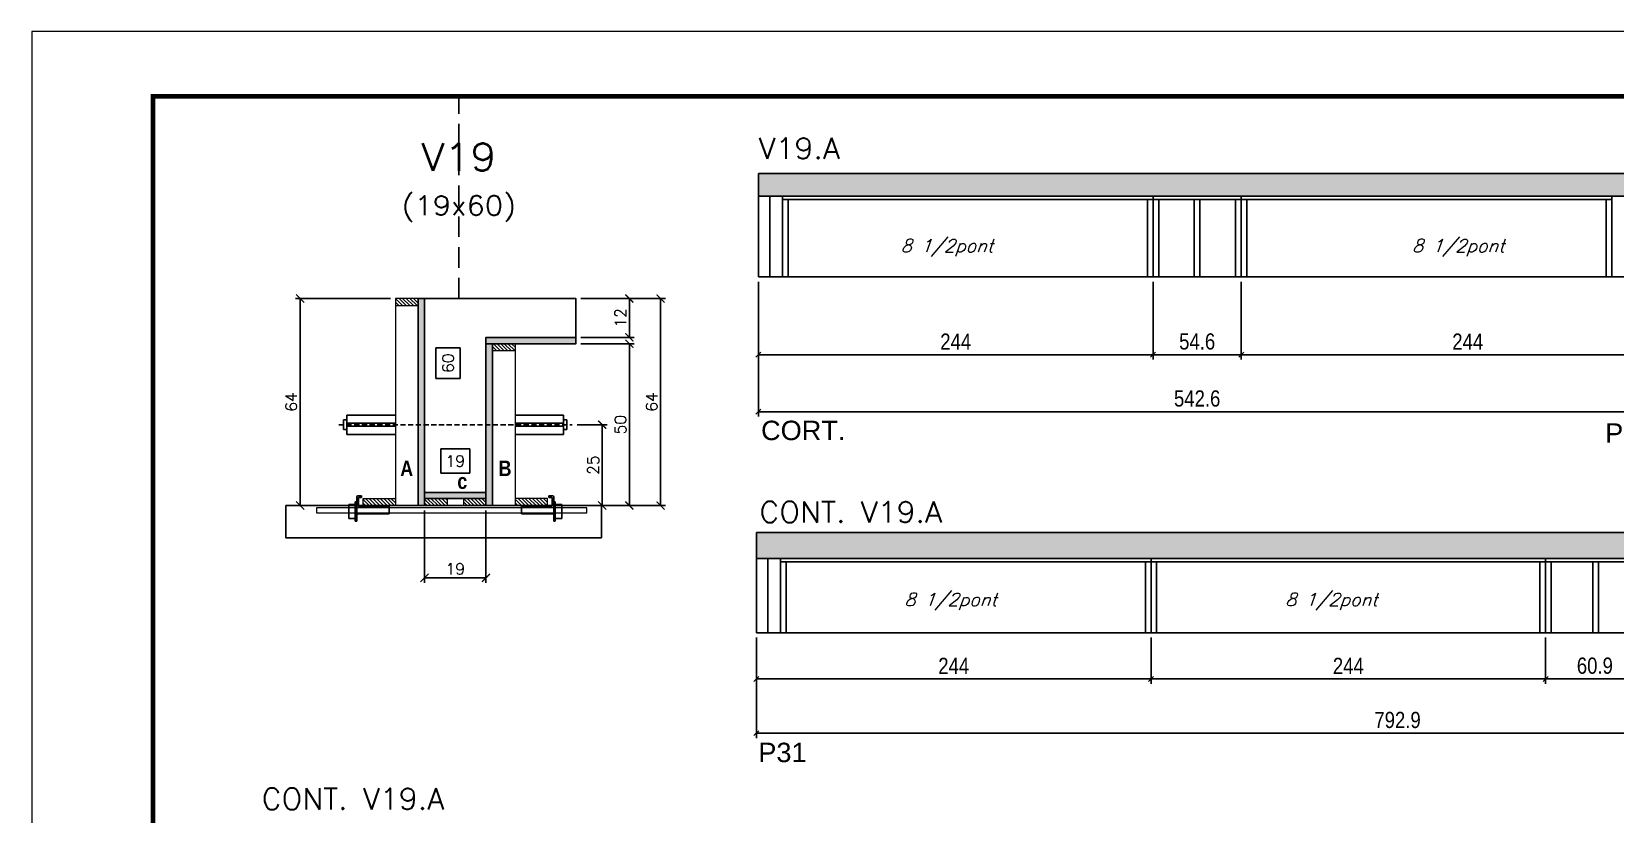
# Model space of a CAD drawing. Header units: millimetres. Extents: x 2921 to 9246, y 316 to 11751.
# Drawn here: x 4506 to 5485, y 5476 to 5960 of the extents above; entities that cross this region are included whole.
import ezdxf
from ezdxf.enums import TextEntityAlignment as Align

# ---------------------------------------------------------------- set-up
doc = ezdxf.new("R2010")
doc.units = ezdxf.units.MM
doc.linetypes.add('DASHED', pattern=[0.75, 0.5, -0.25])
doc.linetypes.add('HIDDEN', pattern=[9.525, 6.35, -3.175])
for name, color, linetype in [('1', 3, 'Continuous'), ('5', 5, 'Continuous'), ('barrote', 251, 'Continuous'), ('COTA', 241, 'Continuous'), ('Cota Seção (2x)', 4, 'Continuous'), ('detalhes', 4, 'Continuous'), ('Hachura', 253, 'Continuous'), ('Painéis', 200, 'Continuous'), ('presilha', 1, 'Continuous'), ('SARR_2.2x7', 40, 'Continuous'), ('SARR_3.5x7', 81, 'Continuous'), ('TENSOR', 3, 'Continuous'), ('texto', 7, 'Continuous'), ('Texto de Titulo', 7, 'Continuous'), ('Texto Qtd Sarr', 242, 'Continuous')]:
    doc.layers.add(name, color=color, linetype=linetype)
for name, color, linetype, lineweight in [('CONCRETO', 251, 'Continuous', 25), ('Folhas', 255, 'Continuous', 9), ('Madeira', 126, 'Continuous', 18), ('SARRAFO DE PRESSAO', 251, 'DASHED', 9), ('SCO-___-LAJ', 2, 'Continuous', 0), ('Texto Seção', 7, 'Continuous', 15)]:
    doc.layers.add(name, color=color, linetype=linetype, lineweight=lineweight)
doc.styles.add('COTA TECNICA', font='techl___.ttf', dxfattribs={"height": 10})
doc.styles.add('REGUA-120', font='ROMANS.shx', dxfattribs={"height": 15})
doc.styles.add('Romans', font='romans.shx')
doc.styles.get("Standard").update_dxf_attribs({"font": 'arial.ttf'})
doc.styles.add('TECNICA', font='techb___.ttf', dxfattribs={"height": 10})
doc.dimstyles.new('Cota Seção (2x)', dxfattribs={"dimtxt": 7, "dimasz": 5, "dimexe": 3, "dimexo": 3, "dimgap": 2, "dimtad": 3, "dimdec": 1, "dimlfac": 0.5, "dimzin": 12, "dimdsep": 46, "dimtxsty": 'Romans', "dimblk": 'ARCHTICK', "dimcen": 0, "dimclrd": 4, "dimclre": 4, "dimclrt": 1, "dimadec": 1, "dimazin": 3, "dimtfac": 1, "dimtdec": 1, "dimtmove": 0, "dimatfit": 3, "dimldrblk": 'OBLIQUE', "dimfxl": 1, "dimtolj": 1, "dimtzin": 12, "dimarcsym": 0})
doc.dimstyles.new('Cota Seção interna', dxfattribs={"dimtxt": 7, "dimasz": 6, "dimexe": 0.18, "dimexo": 2, "dimgap": -4, "dimtad": 3, "dimdec": 1, "dimlfac": 0.5, "dimzin": 12, "dimdsep": 46, "dimtxsty": 'Romans', "dimblk": 'ARCHTICK', "dimcen": 0.09, "dimse1": 1, "dimse2": 1, "dimsd1": 1, "dimsd2": 1, "dimclrd": 180, "dimclre": 5, "dimclrt": 1, "dimadec": 0, "dimazin": 3, "dimtfac": 1, "dimtdec": 1, "dimtofl": 0, "dimtmove": 0, "dimatfit": 3, "dimldrblk": 'ARCHTICK', "dimfxl": 1, "dimtolj": 1, "dimtzin": 0, "dimarcsym": 0})
doc.dimstyles.new('PAINEL', dxfattribs={"dimtxt": 10, "dimasz": 3, "dimexe": 3, "dimexo": 3, "dimgap": 3, "dimtad": 1, "dimdec": 1, "dimzin": 12, "dimdsep": 46, "dimtxsty": 'COTA TECNICA', "dimblk1": 'OBLIQUE', "dimblk2": 'OBLIQUE', "dimsah": 1, "dimcen": 0.9, "dimclrd": 4, "dimclre": 4, "dimclrt": 240, "dimadec": 1, "dimazin": 3, "dimtfac": 1, "dimtdec": 1, "dimtmove": 0, "dimatfit": 3, "dimfxl": 1, "dimtolj": 1, "dimtzin": 12, "dimarcsym": 0})
pattern_1 = [(315, (27705.6622, -2562.419), (1.12253202, 1.12253202), [])]

# ---------------------------------------------------------------- blocks, each defined once
blk = doc.blocks.new('9999999999')
at = {"layer": 'Folhas'}
blk.add_lwpolyline([(98138.98, 34190.21), (99623.98, 34190.21), (99623.98, 35240.21), (98138.98, 35240.21)], close=True, dxfattribs=at)
at = {"layer": 'Folhas', "color": 30, "const_width": 3}
blk.add_lwpolyline([(98213.98, 34230.21), (99583.98, 34230.21), (99583.98, 35200.21), (98213.98, 35200.21)], close=True, dxfattribs=at)
blk = doc.blocks.new('titulo1')
at = {"layer": 'Defpoints', "color": 252, "linetype": 'HIDDEN', "ltscale": 2}
blk.add_line((0, 0), (0, 125), dxfattribs=at)
at = {"layer": 'Defpoints', "style": 'Romans', "oblique": 15}
blk.add_attdef('FOLHA', text='', height=10, dxfattribs=at).set_placement((0, 15.58), align=Align.MIDDLE_CENTER)
at = {"layer": 'Texto Qtd Sarr', "color": 3, "style": 'Romans', "oblique": 15}
for tag, height, p in [('TITULO', 17, (0, 71.45)), ('SEÇÃO', 12, (0, 41.55))]:
    blk.add_attdef(tag, text='', height=height, dxfattribs=at).set_placement(p, align=Align.MIDDLE_CENTER)
blk = doc.blocks.new('_ArchTick')
at = {"color": 0, "linetype": 'ByBlock', "const_width": 0.15}
blk.add_lwpolyline([(-0.5, -0.5), (0.5, 0.5)], dxfattribs=at)
blk = doc.blocks.new('*D170')
at = {"layer": 'COTA', "color": 4, "lineweight": -2, "transparency": 16777216}
for p, q in [((4845.64, 5795.22), (4898.02, 5795.22)), ((4895.02, 5667.22), (4895.02, 5795.22)), ((4823.64, 5667.22), (4898.02, 5667.22))]:
    blk.add_line(p, q, dxfattribs=at)
at = {"layer": 'Defpoints', "color": 0, "transparency": 16777216}
for p in [(4842.64, 5795.22), (4895.02, 5795.22), (4820.64, 5667.22)]:
    blk.add_point(p, dxfattribs=at)
at = {"layer": 'COTA', "color": 4, "lineweight": -2, "transparency": 16777216, "xscale": 5, "yscale": 5, "zscale": 5}
for p, rotation in [((4895.02, 5795.22), 90), ((4895.02, 5667.22), 270)]:
    blk.add_blockref('_ArchTick', p, dxfattribs=dict(at, rotation=rotation))
at = {"layer": 'COTA', "color": 1, "transparency": 16777216, "insert": (4889.52, 5731.22), "char_height": 7, "attachment_point": 5, "rotation": 90, "style": 'Romans'}
blk.add_mtext('\\A1;64', dxfattribs=at)
blk = doc.blocks.new('_Oblique')
at = {"layer": '1', "color": 0, "lineweight": -2}
blk.add_line((-0.5, -0.5), (0.5, 0.5), dxfattribs=at)
blk = doc.blocks.new('*D171')
at = {"layer": 'COTA', "color": 4, "lineweight": -2, "transparency": 16777216}
for p, q in [((4728.04, 5795.22), (4669.17, 5795.22)), ((4672.17, 5667.22), (4672.17, 5795.22)), ((4712.44, 5667.22), (4669.17, 5667.22))]:
    blk.add_line(p, q, dxfattribs=at)
at = {"layer": 'Defpoints', "color": 0, "transparency": 16777216}
for p in [(4672.17, 5795.22), (4731.04, 5795.22), (4715.44, 5667.22)]:
    blk.add_point(p, dxfattribs=at)
at = {"layer": 'COTA', "color": 4, "lineweight": -2, "transparency": 16777216, "xscale": 5, "yscale": 5, "zscale": 5}
for p, rotation in [((4672.17, 5795.22), 90), ((4672.17, 5667.22), 270)]:
    blk.add_blockref('_ArchTick', p, dxfattribs=dict(at, rotation=rotation))
at = {"layer": 'COTA', "color": 1, "transparency": 16777216, "insert": (4666.67, 5731.22), "char_height": 7, "attachment_point": 5, "rotation": 90, "style": 'Romans'}
blk.add_mtext('\\A1;64', dxfattribs=at)
blk = doc.blocks.new('*D172')
at = {"layer": 'Cota Seção (2x)', "color": 180, "lineweight": -2, "transparency": 16777216}
for p, q in [((4771.13, 5764.72), (4756.13, 5764.72)), ((4756.13, 5764.72), (4756.13, 5745.72)), ((4771.13, 5745.72), (4771.13, 5764.72)), ((4756.13, 5745.72), (4771.13, 5745.72))]:
    blk.add_line(p, q, dxfattribs=at)
at = {"layer": 'Defpoints', "color": 0, "transparency": 16777216}
for p in [(4763.63, 5795.22), (4775.13, 5795.22), (4763.63, 5675.22)]:
    blk.add_point(p, dxfattribs=at)
at = {"layer": 'Cota Seção (2x)', "color": 1, "transparency": 16777216, "insert": (4763.63, 5755.22), "char_height": 7, "attachment_point": 5, "rotation": 90, "style": 'Romans'}
blk.add_mtext('\\A1;60', dxfattribs=at)
blk = doc.blocks.new('*D173')
at = {"layer": 'COTA', "color": 4, "lineweight": -2, "transparency": 16777216}
for p, q in [((4845.64, 5795.22), (4878.7, 5795.22)), ((4875.7, 5795.22), (4875.7, 5771.22)), ((4845.64, 5771.22), (4878.7, 5771.22))]:
    blk.add_line(p, q, dxfattribs=at)
at = {"layer": 'Defpoints', "color": 0, "transparency": 16777216}
for p in [(4842.64, 5795.22), (4842.64, 5771.22), (4875.7, 5771.22)]:
    blk.add_point(p, dxfattribs=at)
at = {"layer": 'COTA', "color": 4, "lineweight": -2, "transparency": 16777216, "xscale": 5, "yscale": 5, "zscale": 5}
for p, rotation in [((4875.7, 5795.22), 90), ((4875.7, 5771.22), 270)]:
    blk.add_blockref('_ArchTick', p, dxfattribs=dict(at, rotation=rotation))
at = {"layer": 'COTA', "color": 1, "transparency": 16777216, "insert": (4870.2, 5783.22), "char_height": 7, "attachment_point": 5, "rotation": 90, "style": 'Romans'}
blk.add_mtext('\\A1;12', dxfattribs=at)
blk = doc.blocks.new('*D174')
at = {"layer": 'COTA', "color": 4, "lineweight": -2, "transparency": 16777216}
for p, q in [((4845.64, 5767.22), (4878.7, 5767.22)), ((4875.7, 5767.22), (4875.7, 5667.22)), ((4823.64, 5667.22), (4878.7, 5667.22))]:
    blk.add_line(p, q, dxfattribs=at)
at = {"layer": 'Defpoints', "color": 0, "transparency": 16777216}
for p in [(4842.64, 5767.22), (4820.64, 5667.22), (4875.7, 5667.22)]:
    blk.add_point(p, dxfattribs=at)
at = {"layer": 'COTA', "color": 4, "lineweight": -2, "transparency": 16777216, "xscale": 5, "yscale": 5, "zscale": 5}
for p, rotation in [((4875.7, 5767.22), 90), ((4875.7, 5667.22), 270)]:
    blk.add_blockref('_ArchTick', p, dxfattribs=dict(at, rotation=rotation))
at = {"layer": 'COTA', "color": 1, "transparency": 16777216, "insert": (4870.2, 5717.22), "char_height": 7, "attachment_point": 5, "rotation": 90, "style": 'Romans'}
blk.add_mtext('\\A1;50', dxfattribs=at)
blk = doc.blocks.new('PRESILHA METÁLICA 1')
at = {"layer": 'presilha'}
for p, q in [((6, 15.5), (7.5, 15.5)), ((6, -2.5), (6, 15.5)), ((7.5, 10.6), (7.5, 19.9)), ((7.5, 15.5), (7.5, -2.5)), ((12, 21), (8.6, 21)), ((9, 11.6), (9, 18.9)), ((12, 19.5), (9.6, 19.5)), ((12, 21), (12, 19.5)), ((0, 13), (6, 13)), ((0, 13), (0, 0)), ((6, 0), (0, 0)), ((6, 13), (6, 0)), ((37.5, 4.1), (7.5, 4.1)), ((37.5, 11), (9.6, 11)), ((37.5, 11), (37.5, 4.1)), ((7.5, -2.5), (6, -2.5))]:
    blk.add_line(p, q, dxfattribs=at)
for centre, radius, start, end in [((8.6, 19.9), 1.14, 90, 180), ((9.6, 18.9), 0.57, 90, 180), ((9.6, 11.6), 0.57, 180, 270)]:
    blk.add_arc(centre, radius, start, end, dxfattribs=at)
blk = doc.blocks.new('*D175')
at = {"layer": 'COTA', "color": 4, "lineweight": -2, "transparency": 16777216}
for p, q in [((4749.04, 5664.22), (4749.04, 5619.5)), ((4787.04, 5664.22), (4787.04, 5619.5)), ((4787.04, 5622.5), (4749.04, 5622.5))]:
    blk.add_line(p, q, dxfattribs=at)
at = {"layer": 'Defpoints', "color": 0, "transparency": 16777216}
for p in [(4749.04, 5667.22), (4787.04, 5667.22), (4749.04, 5622.5)]:
    blk.add_point(p, dxfattribs=at)
at = {"layer": 'COTA', "color": 4, "lineweight": -2, "transparency": 16777216, "xscale": 5, "yscale": 5, "zscale": 5, "rotation": 180}
blk.add_blockref('_ArchTick', (4749.04, 5622.5), dxfattribs=at)
at = {"layer": 'COTA', "color": 4, "lineweight": -2, "transparency": 16777216, "xscale": 5, "yscale": 5, "zscale": 5}
blk.add_blockref('_ArchTick', (4787.04, 5622.5), dxfattribs=at)
at = {"layer": 'COTA', "color": 1, "transparency": 16777216, "insert": (4768.04, 5628), "char_height": 7, "attachment_point": 5, "style": 'Romans'}
blk.add_mtext('\\A1;19', dxfattribs=at)
blk = doc.blocks.new('*D909')
at = {"layer": 'COTA', "color": 4, "lineweight": -2, "transparency": 16777216}
for p, q in [((4843.35, 5717.19), (4861.9, 5717.19)), ((4858.9, 5717.19), (4858.9, 5667.22)), ((4843.35, 5667.22), (4861.9, 5667.22))]:
    blk.add_line(p, q, dxfattribs=at)
at = {"layer": 'Defpoints', "color": 0, "transparency": 16777216}
for p in [(4840.35, 5717.19), (4840.35, 5667.22), (4858.9, 5667.22)]:
    blk.add_point(p, dxfattribs=at)
at = {"layer": 'COTA', "color": 4, "lineweight": -2, "transparency": 16777216, "xscale": 5, "yscale": 5, "zscale": 5}
for p, rotation in [((4858.9, 5717.19), 90), ((4858.9, 5667.22), 270)]:
    blk.add_blockref('_ArchTick', p, dxfattribs=dict(at, rotation=rotation))
at = {"layer": 'COTA', "color": 1, "transparency": 16777216, "insert": (4853.4, 5692.21), "char_height": 7, "attachment_point": 5, "rotation": 90, "style": 'Romans'}
blk.add_mtext('\\A1;25', dxfattribs=at)
blk = doc.blocks.new('*D176')
at = {"layer": 'Cota Seção (2x)', "color": 180, "lineweight": -2, "transparency": 16777216}
for p, q in [((4777.04, 5702.22), (4759.04, 5702.22)), ((4759.04, 5702.22), (4759.04, 5687.22)), ((4777.04, 5687.22), (4777.04, 5702.22)), ((4759.04, 5687.22), (4777.04, 5687.22))]:
    blk.add_line(p, q, dxfattribs=at)
at = {"layer": 'Defpoints', "color": 0, "transparency": 16777216}
for p in [(4749.04, 5683.22), (4749.04, 5667.22), (4787.04, 5667.22)]:
    blk.add_point(p, dxfattribs=at)
at = {"layer": 'Cota Seção (2x)', "color": 1, "transparency": 16777216, "insert": (4768.04, 5694.72), "char_height": 7, "attachment_point": 5, "style": 'Romans'}
blk.add_mtext('\\A1;19', dxfattribs=at)
blk = doc.blocks.new('*D177')
at = {"layer": 'COTA', "color": 4, "linetype": 'ByBlock', "lineweight": -2, "transparency": 16777216}
for p, q in [((4955.48, 5805.6), (4955.48, 5722.23)), ((5498.08, 5805.6), (5498.08, 5722.23)), ((4955.48, 5725.23), (5498.08, 5725.23))]:
    blk.add_line(p, q, dxfattribs=at)
at = {"layer": 'Defpoints', "color": 0, "linetype": 'ByBlock', "transparency": 16777216}
for p in [(4955.48, 5808.6), (5498.08, 5808.6), (5498.08, 5725.23)]:
    blk.add_point(p, dxfattribs=at)
at = {"layer": 'COTA', "color": 4, "linetype": 'ByBlock', "lineweight": -2, "transparency": 16777216, "xscale": 3, "yscale": 3, "zscale": 3, "rotation": 180}
blk.add_blockref('_Oblique', (4955.48, 5725.23), dxfattribs=at)
at = {"layer": 'COTA', "color": 4, "linetype": 'ByBlock', "lineweight": -2, "transparency": 16777216, "xscale": 3, "yscale": 3, "zscale": 3}
blk.add_blockref('_Oblique', (5498.08, 5725.23), dxfattribs=at)
at = {"layer": 'COTA', "color": 240, "linetype": 'ByBlock', "transparency": 16777216, "insert": (5226.78, 5733.34), "char_height": 10, "attachment_point": 5, "style": 'COTA TECNICA'}
blk.add_mtext('\\A1;542.6', dxfattribs=at)
blk = doc.blocks.new('*D178')
at = {"layer": 'COTA', "color": 4, "lineweight": -2, "transparency": 16777216}
for p, q in [((5254.08, 5805.6), (5254.08, 5757.5)), ((5498.08, 5805.6), (5498.08, 5757.5)), ((5498.08, 5760.5), (5254.08, 5760.5))]:
    blk.add_line(p, q, dxfattribs=at)
at = {"layer": 'Defpoints', "color": 0, "transparency": 16777216}
for p in [(5254.08, 5808.6), (5498.08, 5808.6), (5254.08, 5760.5)]:
    blk.add_point(p, dxfattribs=at)
at = {"layer": 'COTA', "color": 4, "lineweight": -2, "transparency": 16777216, "xscale": 3, "yscale": 3, "zscale": 3, "rotation": 180}
blk.add_blockref('_Oblique', (5254.08, 5760.5), dxfattribs=at)
at = {"layer": 'COTA', "color": 4, "lineweight": -2, "transparency": 16777216, "xscale": 3, "yscale": 3, "zscale": 3}
blk.add_blockref('_Oblique', (5498.08, 5760.5), dxfattribs=at)
at = {"layer": 'COTA', "color": 240, "transparency": 16777216, "insert": (5394.08, 5768.57), "char_height": 10, "attachment_point": 5, "style": 'COTA TECNICA'}
blk.add_mtext('\\A1;244 ', dxfattribs=at)
blk = doc.blocks.new('*D911')
at = {"layer": 'Defpoints', "color": 0, "transparency": 16777216}
for p in [(4955.48, 5808.6), (5199.48, 5808.6), (5199.48, 5760.5)]:
    blk.add_point(p, dxfattribs=at)
at = {"layer": 'Painéis', "color": 4, "lineweight": -2, "transparency": 16777216}
for p, q in [((4955.48, 5805.6), (4955.48, 5757.5)), ((5199.48, 5805.6), (5199.48, 5757.5)), ((4955.48, 5760.5), (5199.48, 5760.5))]:
    blk.add_line(p, q, dxfattribs=at)
at = {"layer": 'Painéis', "color": 4, "lineweight": -2, "transparency": 16777216, "xscale": 3, "yscale": 3, "zscale": 3, "rotation": 180}
blk.add_blockref('_Oblique', (4955.48, 5760.5), dxfattribs=at)
at = {"layer": 'Painéis', "color": 4, "lineweight": -2, "transparency": 16777216, "xscale": 3, "yscale": 3, "zscale": 3}
blk.add_blockref('_Oblique', (5199.48, 5760.5), dxfattribs=at)
at = {"layer": 'Painéis', "color": 240, "lineweight": 5, "transparency": 16777216, "insert": (5077.48, 5768.57), "char_height": 10, "attachment_point": 5, "style": 'COTA TECNICA'}
blk.add_mtext('\\A1;244', dxfattribs=at)
blk = doc.blocks.new('*D193')
at = {"layer": 'Defpoints', "color": 0, "transparency": 16777216}
for p in [(5199.48, 5808.6), (5254.08, 5808.6), (5254.08, 5760.5)]:
    blk.add_point(p, dxfattribs=at)
at = {"layer": 'Painéis', "color": 4, "lineweight": -2, "transparency": 16777216}
for p, q in [((5199.48, 5805.6), (5199.48, 5757.5)), ((5254.08, 5805.6), (5254.08, 5757.5)), ((5199.48, 5760.5), (5254.08, 5760.5))]:
    blk.add_line(p, q, dxfattribs=at)
at = {"layer": 'Painéis', "color": 4, "lineweight": -2, "transparency": 16777216, "xscale": 3, "yscale": 3, "zscale": 3, "rotation": 180}
blk.add_blockref('_Oblique', (5199.48, 5760.5), dxfattribs=at)
at = {"layer": 'Painéis', "color": 4, "lineweight": -2, "transparency": 16777216, "xscale": 3, "yscale": 3, "zscale": 3}
blk.add_blockref('_Oblique', (5254.08, 5760.5), dxfattribs=at)
at = {"layer": 'Painéis', "color": 240, "lineweight": 5, "transparency": 16777216, "insert": (5226.78, 5768.61), "char_height": 10, "attachment_point": 5, "style": 'COTA TECNICA'}
blk.add_mtext('\\A1;54.6 ', dxfattribs=at)
blk = doc.blocks.new('*D194')
at = {"layer": 'COTA', "color": 4, "linetype": 'ByBlock', "lineweight": -2, "transparency": 16777216}
for p, q in [((4954.24, 5585.55), (4954.24, 5557.01)), ((5198.24, 5585.55), (5198.24, 5557.01)), ((4954.24, 5560.01), (5198.24, 5560.01))]:
    blk.add_line(p, q, dxfattribs=at)
at = {"layer": 'Defpoints', "color": 0, "linetype": 'ByBlock', "transparency": 16777216}
for p in [(4954.24, 5588.55), (5198.24, 5588.55), (5198.24, 5560.01)]:
    blk.add_point(p, dxfattribs=at)
at = {"layer": 'COTA', "color": 4, "linetype": 'ByBlock', "lineweight": -2, "transparency": 16777216, "xscale": 3, "yscale": 3, "zscale": 3, "rotation": 180}
blk.add_blockref('_Oblique', (4954.24, 5560.01), dxfattribs=at)
at = {"layer": 'COTA', "color": 4, "linetype": 'ByBlock', "lineweight": -2, "transparency": 16777216, "xscale": 3, "yscale": 3, "zscale": 3}
blk.add_blockref('_Oblique', (5198.24, 5560.01), dxfattribs=at)
at = {"layer": 'COTA', "color": 240, "linetype": 'ByBlock', "transparency": 16777216, "insert": (5076.24, 5568.08), "char_height": 10, "attachment_point": 5, "style": 'COTA TECNICA'}
blk.add_mtext('\\A1;244', dxfattribs=at)
blk = doc.blocks.new('*D916')
at = {"layer": 'COTA', "color": 4, "linetype": 'ByBlock', "lineweight": -2, "transparency": 16777216}
for p, q in [((4954.24, 5585.55), (4954.24, 5523.47)), ((5747.14, 5585.55), (5747.14, 5523.47)), ((4954.24, 5526.47), (5747.14, 5526.47))]:
    blk.add_line(p, q, dxfattribs=at)
at = {"layer": 'Defpoints', "color": 0, "linetype": 'ByBlock', "transparency": 16777216}
for p in [(4954.24, 5588.55), (5747.14, 5588.55), (5747.14, 5526.47)]:
    blk.add_point(p, dxfattribs=at)
at = {"layer": 'COTA', "color": 4, "linetype": 'ByBlock', "lineweight": -2, "transparency": 16777216, "xscale": 3, "yscale": 3, "zscale": 3, "rotation": 180}
blk.add_blockref('_Oblique', (4954.24, 5526.47), dxfattribs=at)
at = {"layer": 'COTA', "color": 4, "linetype": 'ByBlock', "lineweight": -2, "transparency": 16777216, "xscale": 3, "yscale": 3, "zscale": 3}
blk.add_blockref('_Oblique', (5747.14, 5526.47), dxfattribs=at)
at = {"layer": 'COTA', "color": 240, "linetype": 'ByBlock', "transparency": 16777216, "insert": (5350.69, 5534.57), "char_height": 10, "attachment_point": 5, "style": 'COTA TECNICA'}
blk.add_mtext('\\A1;792.9', dxfattribs=at)
blk = doc.blocks.new('*D197')
at = {"layer": 'COTA', "color": 4, "linetype": 'ByBlock', "lineweight": -2, "transparency": 16777216}
for p, q in [((5442.24, 5585.55), (5442.24, 5557.01)), ((5503.14, 5585.55), (5503.14, 5557.01)), ((5442.24, 5560.01), (5503.14, 5560.01))]:
    blk.add_line(p, q, dxfattribs=at)
at = {"layer": 'Defpoints', "color": 0, "linetype": 'ByBlock', "transparency": 16777216}
for p in [(5442.24, 5588.55), (5503.14, 5588.55), (5503.14, 5560.01)]:
    blk.add_point(p, dxfattribs=at)
at = {"layer": 'COTA', "color": 4, "linetype": 'ByBlock', "lineweight": -2, "transparency": 16777216, "xscale": 3, "yscale": 3, "zscale": 3, "rotation": 180}
blk.add_blockref('_Oblique', (5442.24, 5560.01), dxfattribs=at)
at = {"layer": 'COTA', "color": 4, "linetype": 'ByBlock', "lineweight": -2, "transparency": 16777216, "xscale": 3, "yscale": 3, "zscale": 3}
blk.add_blockref('_Oblique', (5503.14, 5560.01), dxfattribs=at)
at = {"layer": 'COTA', "color": 240, "linetype": 'ByBlock', "transparency": 16777216, "insert": (5472.69, 5568.14), "char_height": 10, "attachment_point": 5, "style": 'COTA TECNICA'}
blk.add_mtext('\\A1;60.9', dxfattribs=at)
blk = doc.blocks.new('*D198')
at = {"layer": 'Defpoints', "color": 0, "transparency": 16777216}
for p in [(5198.24, 5588.55), (5442.24, 5588.55), (5198.24, 5560.01)]:
    blk.add_point(p, dxfattribs=at)
at = {"layer": 'Painéis', "color": 4, "lineweight": -2, "transparency": 16777216}
for p, q in [((5198.24, 5585.55), (5198.24, 5557.01)), ((5442.24, 5585.55), (5442.24, 5557.01)), ((5442.24, 5560.01), (5198.24, 5560.01))]:
    blk.add_line(p, q, dxfattribs=at)
at = {"layer": 'Painéis', "color": 4, "lineweight": -2, "transparency": 16777216, "xscale": 3, "yscale": 3, "zscale": 3, "rotation": 180}
blk.add_blockref('_Oblique', (5198.24, 5560.01), dxfattribs=at)
at = {"layer": 'Painéis', "color": 4, "lineweight": -2, "transparency": 16777216, "xscale": 3, "yscale": 3, "zscale": 3}
blk.add_blockref('_Oblique', (5442.24, 5560.01), dxfattribs=at)
at = {"layer": 'Painéis', "color": 240, "lineweight": 5, "transparency": 16777216, "insert": (5320.24, 5568.08), "char_height": 10, "attachment_point": 5, "style": 'COTA TECNICA'}
blk.add_mtext('\\A1;244', dxfattribs=at)

msp = doc.modelspace()

# ---------------------------------------------------------------- hatches: boundary and pattern name
at = {"layer": 'COTA', "linetype": 'ByBlock'}
h = msp.add_hatch(dxfattribs=at)
h.set_pattern_fill('AR-CONC', color=256, scale=0.03)
h.set_pattern_definition([(50, (3532.361, -10683.231), (5.4655401, -0.4781726), [0.5715, -6.2865]), (355, (3532.361, -10683.231), (-1.0573026, 5.7317054), [0.4572, -5.0292175]), (100.451445, (3532.8165, -10683.2707), (4.4082374, 5.2535326), [0.4857003, -5.3427073]), (46.1842, (3532.361, -10681.707), (8.1323712, -1.2612698), [0.85725, -9.42975]), (96.63556, (3533.039, -10681.812), (7.122124, 7.4227837), [0.7285507, -8.0140682]), (351.18415, (3532.361, -10681.707), (7.122124, 7.4227837), [0.685799, -7.543792]), (21, (3533.123, -10682.088), (4.5484317, -3.067956), [0.5715, -6.2865]), (326, (3533.123, -10682.088), (1.8540609, 5.525639), [0.4572, -5.0292]), (71.451445, (3533.502, -10682.3435), (6.4024926, 2.457683), [0.4857003, -5.3426981]), (37.5, (3532.361, -10683.2309), (0.0926581, 2.53665117), [0, -4.96824, 0, -5.1054, 0, -5.04825]), (7.5, (3532.361, -10683.2309), (2.00458988, 3.00541724), [0, -2.91084, 0, -4.85394, 0, -1.92405]), (327.5, (3530.6618, -10683.2309), (4.06771786, -0.17186232), [0, -1.905, 0, -5.9436, 0, -7.8867]), (317.5, (3529.8998, -10683.231), (4.44387544, 0.7627947), [0, -2.4765, 0, -3.94716, 0, -5.6007])])
h.paths.add_polyline_path([(5498.08, 5858.6), (5498.08, 5872.6), (4955.48, 5872.6), (4955.48, 5858.6)])
h = msp.add_hatch(dxfattribs=at)
h.set_pattern_fill('AR-CONC', color=256, scale=0.03)
h.set_pattern_definition([(50, (3781.4194, -10907.2776), (5.4655401, -0.4781726), [0.5715, -6.2865]), (355, (3781.4194, -10907.2776), (-1.0573026, 5.7317054), [0.4572, -5.0292175]), (100.451445, (3781.875, -10907.3174), (4.4082374, 5.2535326), [0.4857003, -5.3427073]), (46.1842, (3781.4194, -10905.7536), (8.1323712, -1.2612698), [0.85725, -9.42975]), (96.63556, (3782.097, -10905.859), (7.122124, 7.4227837), [0.7285507, -8.0140682]), (351.18415, (3781.419, -10905.754), (7.122124, 7.4227837), [0.685799, -7.543792]), (21, (3782.1814, -10906.1346), (4.5484317, -3.067956), [0.5715, -6.2865]), (326, (3782.1814, -10906.1346), (1.8540609, 5.525639), [0.4572, -5.0292]), (71.451445, (3782.5604, -10906.39), (6.4024926, 2.457683), [0.4857003, -5.3426981]), (37.5, (3781.4194, -10907.2776), (0.0926581, 2.53665117), [0, -4.96824, 0, -5.1054, 0, -5.04825]), (7.5, (3781.4194, -10907.2776), (2.00458988, 3.00541724), [0, -2.91084, 0, -4.85394, 0, -1.92405]), (327.5, (3779.72, -10907.2776), (4.06771786, -0.17186232), [0, -1.905, 0, -5.9436, 0, -7.8867]), (317.5, (3778.958, -10907.2776), (4.44387544, 0.7627947), [0, -2.4765, 0, -3.94716, 0, -5.6007])])
h.paths.add_polyline_path([(5747.14, 5634.55), (5747.14, 5650.55), (4954.24, 5650.55), (4954.24, 5634.55)])
at = {"layer": 'Hachura'}
h = msp.add_hatch(dxfattribs=at)
h.set_pattern_fill('ANSI31', color=256, scale=0.5, angle=270, style=0)
h.set_pattern_definition([(315, (27705.6622, -2512.419), (1.12253202, 1.12253202), [])])
h.paths.add_polyline_path([(4745.04, 5790.82), (4745.04, 5795.22), (4731.04, 5795.22), (4731.04, 5790.82)])
h = msp.add_hatch(color=256, dxfattribs=at)
h.dxf.hatch_style = 1
h.paths.add_polyline_path([(4745.04, 5795.22), (4749.04, 5795.22), (4749.04, 5667.22), (4745.04, 5667.22)])
h = msp.add_hatch(color=256, dxfattribs=at)
h.dxf.hatch_style = 1
h.paths.add_polyline_path([(4787.04, 5767.22), (4787.04, 5771.22), (4842.64, 5771.22), (4842.64, 5767.22)])
h = msp.add_hatch(color=256, dxfattribs=at)
h.dxf.hatch_style = 1
h.paths.add_polyline_path([(4787.04, 5767.22), (4791.04, 5767.22), (4791.04, 5667.22), (4787.04, 5667.22)])
h = msp.add_hatch(dxfattribs=at)
h.set_pattern_fill('ANSI31', color=256, scale=0.5, angle=270, style=0)
h.set_pattern_definition([(315, (27705.6622, -2540.419), (1.12253202, 1.12253202), [])])
h.paths.add_polyline_path([(4791.04, 5762.82), (4791.04, 5767.22), (4805.04, 5767.22), (4805.04, 5762.82)])
h = msp.add_hatch(dxfattribs=at)
h.set_pattern_fill('ANSI31', color=256, scale=0.5, angle=270, style=0)
h.set_pattern_definition(pattern_1)
h.paths.add_polyline_path([(4711.04, 5667.22), (4711.04, 5671.62), (4731.04, 5671.62), (4731.04, 5667.22)])
h = msp.add_hatch(color=256, dxfattribs=at)
h.dxf.hatch_style = 1
h.paths.add_polyline_path([(4749.04, 5671.62), (4749.04, 5675.22), (4787.04, 5675.22), (4787.04, 5671.62)])
h = msp.add_hatch(dxfattribs=at)
h.set_pattern_fill('ANSI31', color=256, scale=0.5, angle=270, style=0)
h.set_pattern_definition(pattern_1)
h.paths.add_polyline_path([(4749.04, 5667.22), (4749.04, 5671.62), (4763.04, 5671.62), (4763.04, 5667.22)])
h = msp.add_hatch(dxfattribs=at)
h.set_pattern_fill('ANSI31', color=256, scale=0.5, angle=270, style=0)
h.set_pattern_definition(pattern_1)
h.paths.add_polyline_path([(4787.04, 5667.22), (4787.04, 5671.62), (4773.04, 5671.62), (4773.04, 5667.22)])
h = msp.add_hatch(dxfattribs=at)
h.set_pattern_fill('ANSI31', color=256, scale=0.5, angle=270, style=0)
h.set_pattern_definition([(315, (27705.6622, -2562.419), (1.12253202, 1.12253202), [])])
h.paths.add_polyline_path([(4825.04, 5667.22), (4825.04, 5671.62), (4805.04, 5671.62), (4805.04, 5667.22)])

# ---------------------------------------------------------------- linework, layer by layer
at = {"ltscale": 3}
for p, q in [((4699.04, 5720.19), (4699.04, 5714.19)), ((4701.04, 5720.19), (4699.04, 5720.19)), ((4701.04, 5723.19), (4701.04, 5711.19)), ((4701.04, 5723.19), (4731.04, 5723.19)), ((4835.04, 5723.19), (4805.04, 5723.19)), ((4835.04, 5723.19), (4835.04, 5711.19)), ((4837.04, 5720.19), (4835.04, 5720.19)), ((4837.04, 5720.19), (4837.04, 5714.19)), ((4701.04, 5714.19), (4699.04, 5714.19)), ((4731.04, 5718.19), (4701.04, 5718.19)), ((4731.04, 5716.19), (4701.04, 5716.19)), ((4701.04, 5711.19), (4731.04, 5711.19)), ((4805.04, 5718.19), (4835.04, 5718.19)), ((4805.04, 5716.19), (4835.04, 5716.19)), ((4835.04, 5711.19), (4805.04, 5711.19)), ((4835.04, 5714.19), (4837.04, 5714.19))]:
    msp.add_line(p, q, dxfattribs=at)
at = {"layer": 'barrote'}
msp.add_lwpolyline([(4858.5, 5647.22), (4663.31, 5647.22), (4663.31, 5667.22), (4858.5, 5667.22)], close=True, dxfattribs=at)
at = {"layer": 'CONCRETO'}
msp.add_lwpolyline([(4842.64, 5771.22), (4842.64, 5795.22), (4749.04, 5795.22), (4749.04, 5767.22), (4749.04, 5767.22), (4749.04, 5675.22), (4787.04, 5675.22), (4787.04, 5771.22)], close=True, dxfattribs=at)
at = {"layer": 'COTA', "linetype": 'ByBlock'}
for p, q in [((4955.48, 5872.6), (5498.08, 5872.6)), ((4955.48, 5858.6), (4955.48, 5872.6)), ((4954.24, 5650.55), (5747.14, 5650.55)), ((4954.24, 5634.55), (4954.24, 5650.55))]:
    msp.add_line(p, q, dxfattribs=at)
at = {"layer": 'Madeira'}
for points in [[(4745.04, 5790.82), (4745.04, 5795.22), (4731.04, 5795.22), (4731.04, 5790.82)], [(4745.04, 5795.22), (4731.04, 5795.22), (4731.04, 5667.22), (4745.04, 5667.22)], [(4791.04, 5762.82), (4791.04, 5767.22), (4805.04, 5767.22), (4805.04, 5762.82)], [(4791.04, 5767.22), (4805.04, 5767.22), (4805.04, 5667.22), (4791.04, 5667.22)], [(4711.04, 5667.22), (4711.04, 5671.62), (4731.04, 5671.62), (4731.04, 5667.22)], [(4749.04, 5667.22), (4749.04, 5671.62), (4763.04, 5671.62), (4763.04, 5667.22)], [(4787.04, 5667.22), (4787.04, 5671.62), (4773.04, 5671.62), (4773.04, 5667.22)], [(4825.04, 5667.22), (4825.04, 5671.62), (4805.04, 5671.62), (4805.04, 5667.22)]]:
    msp.add_lwpolyline(points, close=True, dxfattribs=at)
at = {"layer": 'Painéis', "linetype": 'ByBlock'}
for p, q in [((4955.48, 5808.6), (4955.48, 5858.6)), ((5498.08, 5858.6), (4955.48, 5858.6)), ((5199.48, 5808.6), (5199.48, 5858.6)), ((5254.08, 5808.6), (5254.08, 5858.6)), ((5498.08, 5808.6), (4955.48, 5808.6)), ((4954.24, 5634.55), (5747.14, 5634.55)), ((4954.24, 5588.55), (4954.24, 5634.55)), ((5198.24, 5588.55), (5198.24, 5634.55)), ((5442.24, 5588.55), (5442.24, 5634.55)), ((4954.24, 5588.55), (5747.14, 5588.55))]:
    msp.add_line(p, q, dxfattribs=at)
at = {"layer": 'Painéis'}
for points in [[(4745.04, 5795.22), (4749.04, 5795.22), (4749.04, 5667.22), (4745.04, 5667.22)], [(4787.04, 5767.22), (4787.04, 5771.22), (4842.64, 5771.22), (4842.64, 5767.22)], [(4791.04, 5767.22), (4787.04, 5767.22), (4787.04, 5667.22), (4791.04, 5667.22)], [(4749.04, 5671.62), (4749.04, 5675.22), (4787.04, 5675.22), (4787.04, 5671.62)]]:
    msp.add_lwpolyline(points, close=True, dxfattribs=at)
at = {"layer": 'SARR_2.2x7', "linetype": 'Continuous'}
for p, q in [((4962.48, 5808.6), (4962.48, 5858.6)), ((4970.48, 5856.4), (5199.48, 5856.4)), ((5199.48, 5856.4), (5254.08, 5856.4)), ((5254.08, 5856.4), (5483.08, 5856.4)), ((4961.24, 5588.55), (4961.24, 5634.55)), ((4969.24, 5632.35), (5198.24, 5632.35)), ((5198.24, 5632.35), (5442.24, 5632.35)), ((5442.24, 5632.35), (5503.14, 5632.35))]:
    msp.add_line(p, q, dxfattribs=at)
at = {"layer": 'SARR_3.5x7'}
for p, q in [((4970.48, 5858.6), (4970.48, 5808.6)), ((4973.98, 5856.4), (4973.98, 5808.6)), ((5195.98, 5856.4), (5195.98, 5808.6)), ((5199.48, 5856.4), (5199.48, 5808.6)), ((5202.98, 5856.4), (5202.98, 5808.6)), ((5225, 5856.4), (5225, 5808.6)), ((5228.5, 5856.4), (5228.5, 5808.6)), ((5250.58, 5856.4), (5250.58, 5808.6)), ((5254.08, 5856.4), (5254.08, 5808.6)), ((5257.58, 5856.4), (5257.58, 5808.6)), ((5479.58, 5856.4), (5479.58, 5808.6)), ((5483.08, 5858.6), (5483.08, 5808.6)), ((4969.24, 5634.55), (4969.24, 5588.55)), ((4972.74, 5632.35), (4972.74, 5588.55)), ((5194.74, 5632.35), (5194.74, 5588.55)), ((5198.24, 5632.35), (5198.24, 5588.55)), ((5201.74, 5632.35), (5201.74, 5588.55)), ((5438.74, 5632.35), (5438.74, 5588.55)), ((5442.24, 5632.35), (5442.24, 5588.55)), ((5445.74, 5632.35), (5445.74, 5588.55)), ((5471.47, 5632.35), (5471.47, 5588.55)), ((5474.97, 5632.35), (5474.97, 5588.55)), ((4969.24, 5588.55), (4972.74, 5588.55)), ((5194.74, 5588.55), (5198.24, 5588.55)), ((5198.24, 5588.55), (5201.74, 5588.55))]:
    msp.add_line(p, q, dxfattribs=at)
at = {"layer": 'SCO-___-LAJ', "color": 1}
msp.add_lwpolyline([(4849.49, 5665.89), (4682.19, 5665.89), (4682.19, 5662.69), (4849.49, 5662.69)], close=True, dxfattribs=at)
at = {"layer": 'TENSOR', "linetype": 'HIDDEN', "ltscale": 0.5}
msp.add_line((4696.04, 5717.19), (4840.35, 5717.19), dxfattribs=at)

# ---------------------------------------------------------------- block references
at = {"layer": 'presilha', "yscale": 0.6666666666666666, "zscale": 0.6666666666666666}
for p, xscale in [((4702.17, 5659.26), 0.6666666666666666), ((4833.91, 5659.26), -0.6666666666666666)]:
    msp.add_blockref('PRESILHA METÁLICA 1', p, dxfattribs=dict(at, xscale=xscale))
at = {"layer": 'SARRAFO DE PRESSAO', "color": 6, "linetype": 'ByBlock'}
msp.add_blockref('9999999999', (-93632.85, -29279.98), dxfattribs=at)
at = {"layer": 'Texto Seção'}
ref = msp.add_blockref('titulo1', (4770.24, 5795.22), dxfattribs=at)
ref.add_attrib('TITULO', 'V19', dxfattribs={"layer": 'Texto de Titulo', "color": 7, "height": 17, "style": 'Romans', "width": 1.1}).set_placement((4770.24, 5882.72), align=Align.MIDDLE_CENTER)
ref.add_attrib('SEÇÃO', '(19x60)', dxfattribs={"layer": 'Texto de Titulo', "color": 7, "height": 12, "style": 'Romans', "width": 1.1}).set_placement((4770.24, 5852.72), align=Align.MIDDLE_CENTER)

# ---------------------------------------------------------------- texts
at = {"layer": '5', "linetype": 'Continuous'}
for s, rotation, p in [('CORT.', 0.00004, (4957.14, 5707.67)), ('P31', 0.00004, (5479.06, 5706.01)), ('P31', 359.99996, (4955.43, 5508.55))]:
    msp.add_text(s, height=12, rotation=rotation, dxfattribs=at).set_placement(p)
at = {"layer": 'detalhes', "style": 'TECNICA'}
for s, p in [('A', (4734.04, 5685.41)), ('B', (4794.87, 5685.43)), ('c', (4769.34, 5677.46))]:
    msp.add_text(s, height=9.6, dxfattribs=at).set_placement(p)
at = {"layer": 'texto', "color": 2, "char_height": 8, "attachment_point": 5, "style": 'Romans'}
for insert in [(5072, 5826.51), (5388.18, 5826.51), (5074.26, 5607.77), (5309.76, 5607.77)]:
    msp.add_mtext('{\\Q19;\\C256;8 1/2pont}', dxfattribs=dict(at, insert=insert))
at = {"layer": 'Texto Seção', "style": 'REGUA-120', "width": 1.05}
for s, p in [('V19.A', (4955.57, 5881.5)), ('CONT. V19.A', (4956.09, 5656.72)), ('CONT. V19.A', (4648.32, 5479.36))]:
    msp.add_text(s, height=13, dxfattribs=at).set_placement(p)

# ---------------------------------------------------------------- dimensions: what is measured, and where the dimension line sits
at = {"layer": 'COTA', "linetype": 'ByBlock'}
dim = msp.add_linear_dim(base=(5498.08, 5725.23), p1=(4955.48, 5808.6), p2=(5498.08, 5808.6), angle=180, dimstyle='PAINEL', dxfattribs=at)
dim.commit()
dim.dimension.update_dxf_attribs({"geometry": '*D177', "text_midpoint": (5226.78, 5733.34)})
at = {"layer": 'COTA'}
dim = msp.add_linear_dim(base=(5254.08, 5760.5), p1=(5498.08, 5808.6), p2=(5254.08, 5808.6), angle=180, text='<> ', dimstyle='PAINEL', dxfattribs=at)
dim.commit()
dim.dimension.update_dxf_attribs({"geometry": '*D178', "text_midpoint": (5394.08, 5760.5), "dimtype": 160})
for base, p1, p2, angle, picture, middle in [((4672.17, 5795.22), (4715.44, 5667.22), (4731.04, 5795.22), 90, '*D171', (4666.67, 5731.22)), ((4895.02, 5795.22), (4820.64, 5667.22), (4842.64, 5795.22), 90, '*D170', (4889.52, 5731.22)), ((4875.7, 5771.22), (4842.64, 5795.22), (4842.64, 5771.22), 90, '*D173', (4870.2, 5783.22)), ((4875.7, 5667.22), (4842.64, 5767.22), (4820.64, 5667.22), 90, '*D174', (4870.2, 5717.22)), ((4858.9, 5667.22), (4840.35, 5717.19), (4840.35, 5667.22), 90, '*D909', (4853.4, 5692.21)), ((4749.04, 5622.5), (4787.04, 5667.22), (4749.04, 5667.22), 180, '*D175', (4768.04, 5628))]:
    dim = msp.add_linear_dim(base=base, p1=p1, p2=p2, angle=angle, dimstyle='Cota Seção (2x)', dxfattribs=at)
    dim.commit()
    dim.dimension.update_dxf_attribs({"geometry": picture, "text_midpoint": middle})
at = {"layer": 'COTA', "linetype": 'ByBlock'}
for base, p1, p2, picture, middle in [((5198.24, 5560.01), (4954.24, 5588.55), (5198.24, 5588.55), '*D194', (5076.24, 5568.08)), ((5747.14, 5526.47), (4954.24, 5588.55), (5747.14, 5588.55), '*D916', (5350.69, 5534.57)), ((5503.14, 5560.01), (5442.24, 5588.55), (5503.14, 5588.55), '*D197', (5472.69, 5568.14))]:
    dim = msp.add_linear_dim(base=base, p1=p1, p2=p2, dimstyle='PAINEL', dxfattribs=at)
    dim.commit()
    dim.dimension.update_dxf_attribs({"geometry": picture, "text_midpoint": middle})
at = {"layer": 'Cota Seção (2x)'}
for base, p1, p2, angle, picture, middle in [((4775.13, 5795.22), (4763.63, 5675.22), (4763.63, 5795.22), 90, '*D172', (4775.13, 5755.22)), ((4749.04, 5683.22), (4787.04, 5667.22), (4749.04, 5667.22), 180, '*D176', (4768.04, 5683.22))]:
    dim = msp.add_linear_dim(base=base, p1=p1, p2=p2, angle=angle, dimstyle='Cota Seção interna', dxfattribs=at)
    dim.commit()
    dim.dimension.update_dxf_attribs({"geometry": picture, "text_midpoint": middle, "dimtype": 160})
at = {"layer": 'Painéis', "lineweight": 5}
for base, p1, p2, picture, middle in [((5199.48, 5760.5), (4955.48, 5808.6), (5199.48, 5808.6), '*D911', (5077.48, 5768.57)), ((5198.24, 5560.01), (5442.24, 5588.55), (5198.24, 5588.55), '*D198', (5320.24, 5568.08))]:
    dim = msp.add_linear_dim(base=base, p1=p1, p2=p2, dimstyle='PAINEL', dxfattribs=at)
    dim.commit()
    dim.dimension.update_dxf_attribs({"geometry": picture, "text_midpoint": middle})
dim = msp.add_linear_dim(base=(5254.08, 5760.5), p1=(5199.48, 5808.6), p2=(5254.08, 5808.6), text='<> ', dimstyle='PAINEL', dxfattribs=at)
dim.commit()
dim.dimension.update_dxf_attribs({"geometry": '*D193', "text_midpoint": (5226.78, 5768.61)})

doc.saveas('drawing.dxf')
